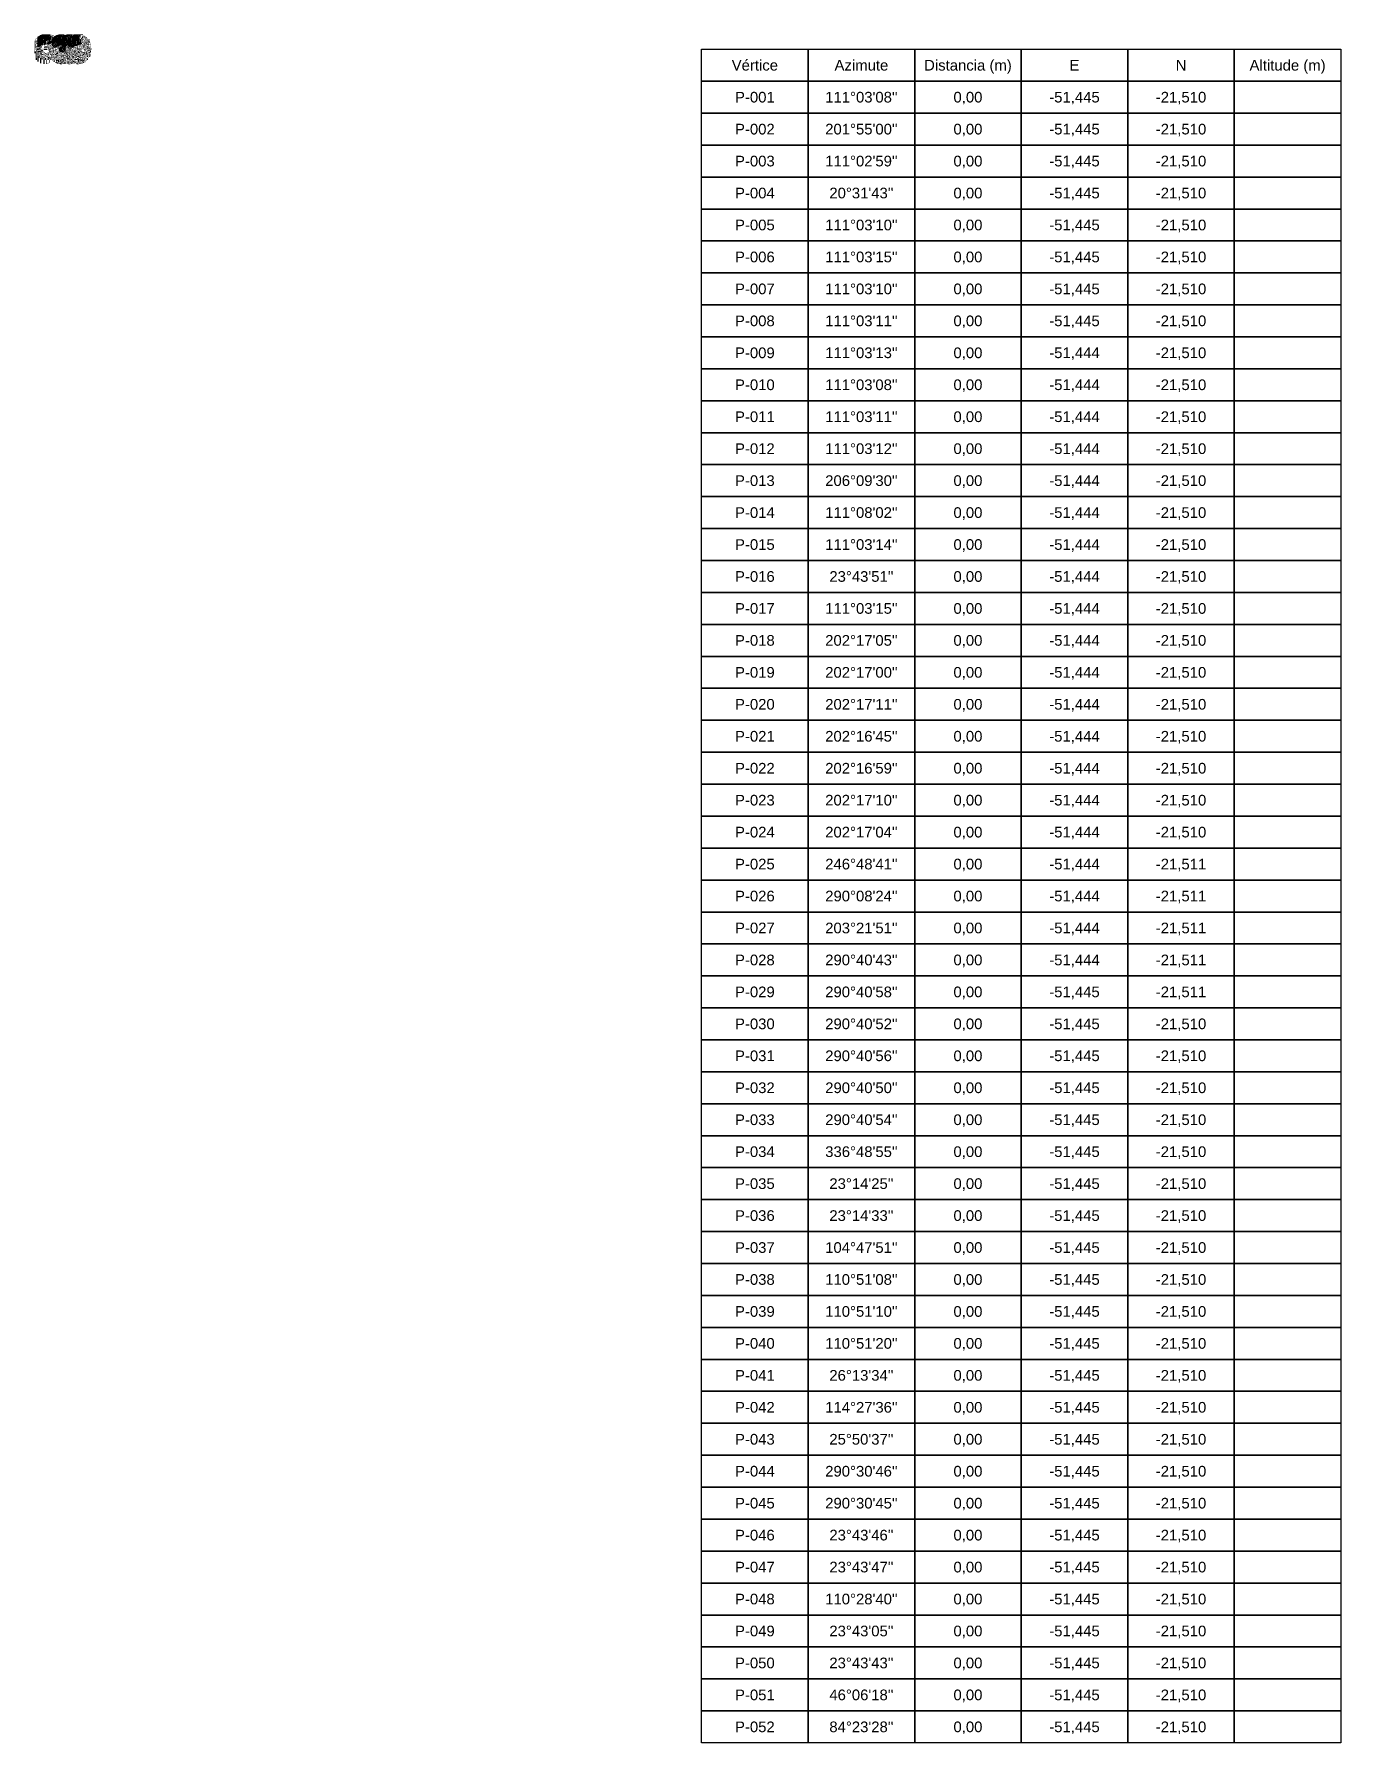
# Model space of a CAD drawing. Header units: metres. Extents: x -57 to 189, y -340 to -19.
import ezdxf
from ezdxf.enums import TextEntityAlignment as Align

# ---------------------------------------------------------------- set-up
doc = ezdxf.new("R2010")
doc.units = ezdxf.units.M
doc.layers.add('SIMBOLOGIA_VERTICES_PERIMETRO', color=7, linetype='Continuous')
doc.layers.add('TABELA_ALINHAMENTOS', color=7, linetype='Continuous')
doc.styles.add('Arial', font='arial.ttf')

# ---------------------------------------------------------------- blocks, each defined once
blk = doc.blocks.new('VERTICE')
for radius in [0.5, 0.25]:
    blk.add_circle((0, 0), radius)

msp = doc.modelspace()

# ---------------------------------------------------------------- linework, layer by layer
at = {"layer": 'TABELA_ALINHAMENTOS'}
for points in [[(68.56, -21.51), (88.56, -21.51), (88.56, -27.51), (68.56, -27.51), (68.56, -21.51)], [(88.56, -21.51), (108.56, -21.51), (108.56, -27.51), (88.56, -27.51), (88.56, -21.51)], [(108.56, -21.51), (128.56, -21.51), (128.56, -27.51), (108.56, -27.51), (108.56, -21.51)], [(128.56, -21.51), (148.56, -21.51), (148.56, -27.51), (128.56, -27.51), (128.56, -21.51)], [(148.56, -21.51), (168.56, -21.51), (168.56, -27.51), (148.56, -27.51), (148.56, -21.51)], [(168.56, -21.51), (188.56, -21.51), (188.56, -27.51), (168.56, -27.51), (168.56, -21.51)], [(68.56, -27.51), (88.56, -27.51), (88.56, -33.51), (68.56, -33.51), (68.56, -27.51)], [(88.56, -27.51), (108.56, -27.51), (108.56, -33.51), (88.56, -33.51), (88.56, -27.51)], [(108.56, -27.51), (128.56, -27.51), (128.56, -33.51), (108.56, -33.51), (108.56, -27.51)], [(128.56, -27.51), (148.56, -27.51), (148.56, -33.51), (128.56, -33.51), (128.56, -27.51)], [(148.56, -27.51), (168.56, -27.51), (168.56, -33.51), (148.56, -33.51), (148.56, -27.51)], [(168.56, -27.51), (188.56, -27.51), (188.56, -33.51), (168.56, -33.51), (168.56, -27.51)], [(68.56, -33.51), (88.56, -33.51), (88.56, -39.51), (68.56, -39.51), (68.56, -33.51)], [(88.56, -33.51), (108.56, -33.51), (108.56, -39.51), (88.56, -39.51), (88.56, -33.51)], [(108.56, -33.51), (128.56, -33.51), (128.56, -39.51), (108.56, -39.51), (108.56, -33.51)], [(128.56, -33.51), (148.56, -33.51), (148.56, -39.51), (128.56, -39.51), (128.56, -33.51)], [(148.56, -33.51), (168.56, -33.51), (168.56, -39.51), (148.56, -39.51), (148.56, -33.51)], [(168.56, -33.51), (188.56, -33.51), (188.56, -39.51), (168.56, -39.51), (168.56, -33.51)], [(68.56, -39.51), (88.56, -39.51), (88.56, -45.51), (68.56, -45.51), (68.56, -39.51)], [(88.56, -39.51), (108.56, -39.51), (108.56, -45.51), (88.56, -45.51), (88.56, -39.51)], [(108.56, -39.51), (128.56, -39.51), (128.56, -45.51), (108.56, -45.51), (108.56, -39.51)], [(128.56, -39.51), (148.56, -39.51), (148.56, -45.51), (128.56, -45.51), (128.56, -39.51)], [(148.56, -39.51), (168.56, -39.51), (168.56, -45.51), (148.56, -45.51), (148.56, -39.51)], [(168.56, -39.51), (188.56, -39.51), (188.56, -45.51), (168.56, -45.51), (168.56, -39.51)], [(68.56, -45.51), (88.56, -45.51), (88.56, -51.51), (68.56, -51.51), (68.56, -45.51)], [(88.56, -45.51), (108.56, -45.51), (108.56, -51.51), (88.56, -51.51), (88.56, -45.51)], [(108.56, -45.51), (128.56, -45.51), (128.56, -51.51), (108.56, -51.51), (108.56, -45.51)], [(128.56, -45.51), (148.56, -45.51), (148.56, -51.51), (128.56, -51.51), (128.56, -45.51)], [(148.56, -45.51), (168.56, -45.51), (168.56, -51.51), (148.56, -51.51), (148.56, -45.51)], [(168.56, -45.51), (188.56, -45.51), (188.56, -51.51), (168.56, -51.51), (168.56, -45.51)], [(68.56, -51.51), (88.56, -51.51), (88.56, -57.51), (68.56, -57.51), (68.56, -51.51)], [(88.56, -51.51), (108.56, -51.51), (108.56, -57.51), (88.56, -57.51), (88.56, -51.51)], [(108.56, -51.51), (128.56, -51.51), (128.56, -57.51), (108.56, -57.51), (108.56, -51.51)], [(128.56, -51.51), (148.56, -51.51), (148.56, -57.51), (128.56, -57.51), (128.56, -51.51)], [(148.56, -51.51), (168.56, -51.51), (168.56, -57.51), (148.56, -57.51), (148.56, -51.51)], [(168.56, -51.51), (188.56, -51.51), (188.56, -57.51), (168.56, -57.51), (168.56, -51.51)], [(68.56, -57.51), (88.56, -57.51), (88.56, -63.51), (68.56, -63.51), (68.56, -57.51)], [(88.56, -57.51), (108.56, -57.51), (108.56, -63.51), (88.56, -63.51), (88.56, -57.51)], [(108.56, -57.51), (128.56, -57.51), (128.56, -63.51), (108.56, -63.51), (108.56, -57.51)], [(128.56, -57.51), (148.56, -57.51), (148.56, -63.51), (128.56, -63.51), (128.56, -57.51)], [(148.56, -57.51), (168.56, -57.51), (168.56, -63.51), (148.56, -63.51), (148.56, -57.51)], [(168.56, -57.51), (188.56, -57.51), (188.56, -63.51), (168.56, -63.51), (168.56, -57.51)], [(68.56, -63.51), (88.56, -63.51), (88.56, -69.51), (68.56, -69.51), (68.56, -63.51)], [(88.56, -63.51), (108.56, -63.51), (108.56, -69.51), (88.56, -69.51), (88.56, -63.51)], [(108.56, -63.51), (128.56, -63.51), (128.56, -69.51), (108.56, -69.51), (108.56, -63.51)], [(128.56, -63.51), (148.56, -63.51), (148.56, -69.51), (128.56, -69.51), (128.56, -63.51)], [(148.56, -63.51), (168.56, -63.51), (168.56, -69.51), (148.56, -69.51), (148.56, -63.51)], [(168.56, -63.51), (188.56, -63.51), (188.56, -69.51), (168.56, -69.51), (168.56, -63.51)], [(68.56, -69.51), (88.56, -69.51), (88.56, -75.51), (68.56, -75.51), (68.56, -69.51)], [(88.56, -69.51), (108.56, -69.51), (108.56, -75.51), (88.56, -75.51), (88.56, -69.51)], [(108.56, -69.51), (128.56, -69.51), (128.56, -75.51), (108.56, -75.51), (108.56, -69.51)], [(128.56, -69.51), (148.56, -69.51), (148.56, -75.51), (128.56, -75.51), (128.56, -69.51)], [(148.56, -69.51), (168.56, -69.51), (168.56, -75.51), (148.56, -75.51), (148.56, -69.51)], [(168.56, -69.51), (188.56, -69.51), (188.56, -75.51), (168.56, -75.51), (168.56, -69.51)], [(68.56, -75.51), (88.56, -75.51), (88.56, -81.51), (68.56, -81.51), (68.56, -75.51)], [(88.56, -75.51), (108.56, -75.51), (108.56, -81.51), (88.56, -81.51), (88.56, -75.51)], [(108.56, -75.51), (128.56, -75.51), (128.56, -81.51), (108.56, -81.51), (108.56, -75.51)], [(128.56, -75.51), (148.56, -75.51), (148.56, -81.51), (128.56, -81.51), (128.56, -75.51)], [(148.56, -75.51), (168.56, -75.51), (168.56, -81.51), (148.56, -81.51), (148.56, -75.51)], [(168.56, -75.51), (188.56, -75.51), (188.56, -81.51), (168.56, -81.51), (168.56, -75.51)], [(68.56, -81.51), (88.56, -81.51), (88.56, -87.51), (68.56, -87.51), (68.56, -81.51)], [(88.56, -81.51), (108.56, -81.51), (108.56, -87.51), (88.56, -87.51), (88.56, -81.51)], [(108.56, -81.51), (128.56, -81.51), (128.56, -87.51), (108.56, -87.51), (108.56, -81.51)], [(128.56, -81.51), (148.56, -81.51), (148.56, -87.51), (128.56, -87.51), (128.56, -81.51)], [(148.56, -81.51), (168.56, -81.51), (168.56, -87.51), (148.56, -87.51), (148.56, -81.51)], [(168.56, -81.51), (188.56, -81.51), (188.56, -87.51), (168.56, -87.51), (168.56, -81.51)], [(68.56, -87.51), (88.56, -87.51), (88.56, -93.51), (68.56, -93.51), (68.56, -87.51)], [(88.56, -87.51), (108.56, -87.51), (108.56, -93.51), (88.56, -93.51), (88.56, -87.51)], [(108.56, -87.51), (128.56, -87.51), (128.56, -93.51), (108.56, -93.51), (108.56, -87.51)], [(128.56, -87.51), (148.56, -87.51), (148.56, -93.51), (128.56, -93.51), (128.56, -87.51)], [(148.56, -87.51), (168.56, -87.51), (168.56, -93.51), (148.56, -93.51), (148.56, -87.51)], [(168.56, -87.51), (188.56, -87.51), (188.56, -93.51), (168.56, -93.51), (168.56, -87.51)], [(68.56, -93.51), (88.56, -93.51), (88.56, -99.51), (68.56, -99.51), (68.56, -93.51)], [(88.56, -93.51), (108.56, -93.51), (108.56, -99.51), (88.56, -99.51), (88.56, -93.51)], [(108.56, -93.51), (128.56, -93.51), (128.56, -99.51), (108.56, -99.51), (108.56, -93.51)], [(128.56, -93.51), (148.56, -93.51), (148.56, -99.51), (128.56, -99.51), (128.56, -93.51)], [(148.56, -93.51), (168.56, -93.51), (168.56, -99.51), (148.56, -99.51), (148.56, -93.51)], [(168.56, -93.51), (188.56, -93.51), (188.56, -99.51), (168.56, -99.51), (168.56, -93.51)], [(68.56, -99.51), (88.56, -99.51), (88.56, -105.51), (68.56, -105.51), (68.56, -99.51)], [(88.56, -99.51), (108.56, -99.51), (108.56, -105.51), (88.56, -105.51), (88.56, -99.51)], [(108.56, -99.51), (128.56, -99.51), (128.56, -105.51), (108.56, -105.51), (108.56, -99.51)], [(128.56, -99.51), (148.56, -99.51), (148.56, -105.51), (128.56, -105.51), (128.56, -99.51)], [(148.56, -99.51), (168.56, -99.51), (168.56, -105.51), (148.56, -105.51), (148.56, -99.51)], [(168.56, -99.51), (188.56, -99.51), (188.56, -105.51), (168.56, -105.51), (168.56, -99.51)], [(68.56, -105.51), (88.56, -105.51), (88.56, -111.51), (68.56, -111.51), (68.56, -105.51)], [(88.56, -105.51), (108.56, -105.51), (108.56, -111.51), (88.56, -111.51), (88.56, -105.51)], [(108.56, -105.51), (128.56, -105.51), (128.56, -111.51), (108.56, -111.51), (108.56, -105.51)], [(128.56, -105.51), (148.56, -105.51), (148.56, -111.51), (128.56, -111.51), (128.56, -105.51)], [(148.56, -105.51), (168.56, -105.51), (168.56, -111.51), (148.56, -111.51), (148.56, -105.51)], [(168.56, -105.51), (188.56, -105.51), (188.56, -111.51), (168.56, -111.51), (168.56, -105.51)], [(68.56, -111.51), (88.56, -111.51), (88.56, -117.51), (68.56, -117.51), (68.56, -111.51)], [(88.56, -111.51), (108.56, -111.51), (108.56, -117.51), (88.56, -117.51), (88.56, -111.51)], [(108.56, -111.51), (128.56, -111.51), (128.56, -117.51), (108.56, -117.51), (108.56, -111.51)], [(128.56, -111.51), (148.56, -111.51), (148.56, -117.51), (128.56, -117.51), (128.56, -111.51)], [(148.56, -111.51), (168.56, -111.51), (168.56, -117.51), (148.56, -117.51), (148.56, -111.51)], [(168.56, -111.51), (188.56, -111.51), (188.56, -117.51), (168.56, -117.51), (168.56, -111.51)], [(68.56, -117.51), (88.56, -117.51), (88.56, -123.51), (68.56, -123.51), (68.56, -117.51)], [(88.56, -117.51), (108.56, -117.51), (108.56, -123.51), (88.56, -123.51), (88.56, -117.51)], [(108.56, -117.51), (128.56, -117.51), (128.56, -123.51), (108.56, -123.51), (108.56, -117.51)], [(128.56, -117.51), (148.56, -117.51), (148.56, -123.51), (128.56, -123.51), (128.56, -117.51)], [(148.56, -117.51), (168.56, -117.51), (168.56, -123.51), (148.56, -123.51), (148.56, -117.51)], [(168.56, -117.51), (188.56, -117.51), (188.56, -123.51), (168.56, -123.51), (168.56, -117.51)], [(68.56, -123.51), (88.56, -123.51), (88.56, -129.51), (68.56, -129.51), (68.56, -123.51)], [(88.56, -123.51), (108.56, -123.51), (108.56, -129.51), (88.56, -129.51), (88.56, -123.51)], [(108.56, -123.51), (128.56, -123.51), (128.56, -129.51), (108.56, -129.51), (108.56, -123.51)], [(128.56, -123.51), (148.56, -123.51), (148.56, -129.51), (128.56, -129.51), (128.56, -123.51)], [(148.56, -123.51), (168.56, -123.51), (168.56, -129.51), (148.56, -129.51), (148.56, -123.51)], [(168.56, -123.51), (188.56, -123.51), (188.56, -129.51), (168.56, -129.51), (168.56, -123.51)], [(68.56, -129.51), (88.56, -129.51), (88.56, -135.51), (68.56, -135.51), (68.56, -129.51)], [(88.56, -129.51), (108.56, -129.51), (108.56, -135.51), (88.56, -135.51), (88.56, -129.51)], [(108.56, -129.51), (128.56, -129.51), (128.56, -135.51), (108.56, -135.51), (108.56, -129.51)], [(128.56, -129.51), (148.56, -129.51), (148.56, -135.51), (128.56, -135.51), (128.56, -129.51)], [(148.56, -129.51), (168.56, -129.51), (168.56, -135.51), (148.56, -135.51), (148.56, -129.51)], [(168.56, -129.51), (188.56, -129.51), (188.56, -135.51), (168.56, -135.51), (168.56, -129.51)], [(68.56, -135.51), (88.56, -135.51), (88.56, -141.51), (68.56, -141.51), (68.56, -135.51)], [(88.56, -135.51), (108.56, -135.51), (108.56, -141.51), (88.56, -141.51), (88.56, -135.51)], [(108.56, -135.51), (128.56, -135.51), (128.56, -141.51), (108.56, -141.51), (108.56, -135.51)], [(128.56, -135.51), (148.56, -135.51), (148.56, -141.51), (128.56, -141.51), (128.56, -135.51)], [(148.56, -135.51), (168.56, -135.51), (168.56, -141.51), (148.56, -141.51), (148.56, -135.51)], [(168.56, -135.51), (188.56, -135.51), (188.56, -141.51), (168.56, -141.51), (168.56, -135.51)], [(68.56, -141.51), (88.56, -141.51), (88.56, -147.51), (68.56, -147.51), (68.56, -141.51)], [(88.56, -141.51), (108.56, -141.51), (108.56, -147.51), (88.56, -147.51), (88.56, -141.51)], [(108.56, -141.51), (128.56, -141.51), (128.56, -147.51), (108.56, -147.51), (108.56, -141.51)], [(128.56, -141.51), (148.56, -141.51), (148.56, -147.51), (128.56, -147.51), (128.56, -141.51)], [(148.56, -141.51), (168.56, -141.51), (168.56, -147.51), (148.56, -147.51), (148.56, -141.51)], [(168.56, -141.51), (188.56, -141.51), (188.56, -147.51), (168.56, -147.51), (168.56, -141.51)], [(68.56, -147.51), (88.56, -147.51), (88.56, -153.51), (68.56, -153.51), (68.56, -147.51)], [(88.56, -147.51), (108.56, -147.51), (108.56, -153.51), (88.56, -153.51), (88.56, -147.51)], [(108.56, -147.51), (128.56, -147.51), (128.56, -153.51), (108.56, -153.51), (108.56, -147.51)], [(128.56, -147.51), (148.56, -147.51), (148.56, -153.51), (128.56, -153.51), (128.56, -147.51)], [(148.56, -147.51), (168.56, -147.51), (168.56, -153.51), (148.56, -153.51), (148.56, -147.51)], [(168.56, -147.51), (188.56, -147.51), (188.56, -153.51), (168.56, -153.51), (168.56, -147.51)], [(68.56, -153.51), (88.56, -153.51), (88.56, -159.51), (68.56, -159.51), (68.56, -153.51)], [(88.56, -153.51), (108.56, -153.51), (108.56, -159.51), (88.56, -159.51), (88.56, -153.51)], [(108.56, -153.51), (128.56, -153.51), (128.56, -159.51), (108.56, -159.51), (108.56, -153.51)], [(128.56, -153.51), (148.56, -153.51), (148.56, -159.51), (128.56, -159.51), (128.56, -153.51)], [(148.56, -153.51), (168.56, -153.51), (168.56, -159.51), (148.56, -159.51), (148.56, -153.51)], [(168.56, -153.51), (188.56, -153.51), (188.56, -159.51), (168.56, -159.51), (168.56, -153.51)], [(68.56, -159.51), (88.56, -159.51), (88.56, -165.51), (68.56, -165.51), (68.56, -159.51)], [(88.56, -159.51), (108.56, -159.51), (108.56, -165.51), (88.56, -165.51), (88.56, -159.51)], [(108.56, -159.51), (128.56, -159.51), (128.56, -165.51), (108.56, -165.51), (108.56, -159.51)], [(128.56, -159.51), (148.56, -159.51), (148.56, -165.51), (128.56, -165.51), (128.56, -159.51)], [(148.56, -159.51), (168.56, -159.51), (168.56, -165.51), (148.56, -165.51), (148.56, -159.51)], [(168.56, -159.51), (188.56, -159.51), (188.56, -165.51), (168.56, -165.51), (168.56, -159.51)], [(68.56, -165.51), (88.56, -165.51), (88.56, -171.51), (68.56, -171.51), (68.56, -165.51)], [(88.56, -165.51), (108.56, -165.51), (108.56, -171.51), (88.56, -171.51), (88.56, -165.51)], [(108.56, -165.51), (128.56, -165.51), (128.56, -171.51), (108.56, -171.51), (108.56, -165.51)], [(128.56, -165.51), (148.56, -165.51), (148.56, -171.51), (128.56, -171.51), (128.56, -165.51)], [(148.56, -165.51), (168.56, -165.51), (168.56, -171.51), (148.56, -171.51), (148.56, -165.51)], [(168.56, -165.51), (188.56, -165.51), (188.56, -171.51), (168.56, -171.51), (168.56, -165.51)], [(68.56, -171.51), (88.56, -171.51), (88.56, -177.51), (68.56, -177.51), (68.56, -171.51)], [(88.56, -171.51), (108.56, -171.51), (108.56, -177.51), (88.56, -177.51), (88.56, -171.51)], [(108.56, -171.51), (128.56, -171.51), (128.56, -177.51), (108.56, -177.51), (108.56, -171.51)], [(128.56, -171.51), (148.56, -171.51), (148.56, -177.51), (128.56, -177.51), (128.56, -171.51)], [(148.56, -171.51), (168.56, -171.51), (168.56, -177.51), (148.56, -177.51), (148.56, -171.51)], [(168.56, -171.51), (188.56, -171.51), (188.56, -177.51), (168.56, -177.51), (168.56, -171.51)], [(68.56, -177.51), (88.56, -177.51), (88.56, -183.51), (68.56, -183.51), (68.56, -177.51)], [(88.56, -177.51), (108.56, -177.51), (108.56, -183.51), (88.56, -183.51), (88.56, -177.51)], [(108.56, -177.51), (128.56, -177.51), (128.56, -183.51), (108.56, -183.51), (108.56, -177.51)], [(128.56, -177.51), (148.56, -177.51), (148.56, -183.51), (128.56, -183.51), (128.56, -177.51)], [(148.56, -177.51), (168.56, -177.51), (168.56, -183.51), (148.56, -183.51), (148.56, -177.51)], [(168.56, -177.51), (188.56, -177.51), (188.56, -183.51), (168.56, -183.51), (168.56, -177.51)], [(68.56, -183.51), (88.56, -183.51), (88.56, -189.51), (68.56, -189.51), (68.56, -183.51)], [(88.56, -183.51), (108.56, -183.51), (108.56, -189.51), (88.56, -189.51), (88.56, -183.51)], [(108.56, -183.51), (128.56, -183.51), (128.56, -189.51), (108.56, -189.51), (108.56, -183.51)], [(128.56, -183.51), (148.56, -183.51), (148.56, -189.51), (128.56, -189.51), (128.56, -183.51)], [(148.56, -183.51), (168.56, -183.51), (168.56, -189.51), (148.56, -189.51), (148.56, -183.51)], [(168.56, -183.51), (188.56, -183.51), (188.56, -189.51), (168.56, -189.51), (168.56, -183.51)], [(68.56, -189.51), (88.56, -189.51), (88.56, -195.51), (68.56, -195.51), (68.56, -189.51)], [(88.56, -189.51), (108.56, -189.51), (108.56, -195.51), (88.56, -195.51), (88.56, -189.51)], [(108.56, -189.51), (128.56, -189.51), (128.56, -195.51), (108.56, -195.51), (108.56, -189.51)], [(128.56, -189.51), (148.56, -189.51), (148.56, -195.51), (128.56, -195.51), (128.56, -189.51)], [(148.56, -189.51), (168.56, -189.51), (168.56, -195.51), (148.56, -195.51), (148.56, -189.51)], [(168.56, -189.51), (188.56, -189.51), (188.56, -195.51), (168.56, -195.51), (168.56, -189.51)], [(68.56, -195.51), (88.56, -195.51), (88.56, -201.51), (68.56, -201.51), (68.56, -195.51)], [(88.56, -195.51), (108.56, -195.51), (108.56, -201.51), (88.56, -201.51), (88.56, -195.51)], [(108.56, -195.51), (128.56, -195.51), (128.56, -201.51), (108.56, -201.51), (108.56, -195.51)], [(128.56, -195.51), (148.56, -195.51), (148.56, -201.51), (128.56, -201.51), (128.56, -195.51)], [(148.56, -195.51), (168.56, -195.51), (168.56, -201.51), (148.56, -201.51), (148.56, -195.51)], [(168.56, -195.51), (188.56, -195.51), (188.56, -201.51), (168.56, -201.51), (168.56, -195.51)], [(68.56, -201.51), (88.56, -201.51), (88.56, -207.51), (68.56, -207.51), (68.56, -201.51)], [(88.56, -201.51), (108.56, -201.51), (108.56, -207.51), (88.56, -207.51), (88.56, -201.51)], [(108.56, -201.51), (128.56, -201.51), (128.56, -207.51), (108.56, -207.51), (108.56, -201.51)], [(128.56, -201.51), (148.56, -201.51), (148.56, -207.51), (128.56, -207.51), (128.56, -201.51)], [(148.56, -201.51), (168.56, -201.51), (168.56, -207.51), (148.56, -207.51), (148.56, -201.51)], [(168.56, -201.51), (188.56, -201.51), (188.56, -207.51), (168.56, -207.51), (168.56, -201.51)], [(68.56, -207.51), (88.56, -207.51), (88.56, -213.51), (68.56, -213.51), (68.56, -207.51)], [(88.56, -207.51), (108.56, -207.51), (108.56, -213.51), (88.56, -213.51), (88.56, -207.51)], [(108.56, -207.51), (128.56, -207.51), (128.56, -213.51), (108.56, -213.51), (108.56, -207.51)], [(128.56, -207.51), (148.56, -207.51), (148.56, -213.51), (128.56, -213.51), (128.56, -207.51)], [(148.56, -207.51), (168.56, -207.51), (168.56, -213.51), (148.56, -213.51), (148.56, -207.51)], [(168.56, -207.51), (188.56, -207.51), (188.56, -213.51), (168.56, -213.51), (168.56, -207.51)], [(68.56, -213.51), (88.56, -213.51), (88.56, -219.51), (68.56, -219.51), (68.56, -213.51)], [(88.56, -213.51), (108.56, -213.51), (108.56, -219.51), (88.56, -219.51), (88.56, -213.51)], [(108.56, -213.51), (128.56, -213.51), (128.56, -219.51), (108.56, -219.51), (108.56, -213.51)], [(128.56, -213.51), (148.56, -213.51), (148.56, -219.51), (128.56, -219.51), (128.56, -213.51)], [(148.56, -213.51), (168.56, -213.51), (168.56, -219.51), (148.56, -219.51), (148.56, -213.51)], [(168.56, -213.51), (188.56, -213.51), (188.56, -219.51), (168.56, -219.51), (168.56, -213.51)], [(68.56, -219.51), (88.56, -219.51), (88.56, -225.51), (68.56, -225.51), (68.56, -219.51)], [(88.56, -219.51), (108.56, -219.51), (108.56, -225.51), (88.56, -225.51), (88.56, -219.51)], [(108.56, -219.51), (128.56, -219.51), (128.56, -225.51), (108.56, -225.51), (108.56, -219.51)], [(128.56, -219.51), (148.56, -219.51), (148.56, -225.51), (128.56, -225.51), (128.56, -219.51)], [(148.56, -219.51), (168.56, -219.51), (168.56, -225.51), (148.56, -225.51), (148.56, -219.51)], [(168.56, -219.51), (188.56, -219.51), (188.56, -225.51), (168.56, -225.51), (168.56, -219.51)], [(68.56, -225.51), (88.56, -225.51), (88.56, -231.51), (68.56, -231.51), (68.56, -225.51)], [(88.56, -225.51), (108.56, -225.51), (108.56, -231.51), (88.56, -231.51), (88.56, -225.51)], [(108.56, -225.51), (128.56, -225.51), (128.56, -231.51), (108.56, -231.51), (108.56, -225.51)], [(128.56, -225.51), (148.56, -225.51), (148.56, -231.51), (128.56, -231.51), (128.56, -225.51)], [(148.56, -225.51), (168.56, -225.51), (168.56, -231.51), (148.56, -231.51), (148.56, -225.51)], [(168.56, -225.51), (188.56, -225.51), (188.56, -231.51), (168.56, -231.51), (168.56, -225.51)], [(68.56, -231.51), (88.56, -231.51), (88.56, -237.51), (68.56, -237.51), (68.56, -231.51)], [(88.56, -231.51), (108.56, -231.51), (108.56, -237.51), (88.56, -237.51), (88.56, -231.51)], [(108.56, -231.51), (128.56, -231.51), (128.56, -237.51), (108.56, -237.51), (108.56, -231.51)], [(128.56, -231.51), (148.56, -231.51), (148.56, -237.51), (128.56, -237.51), (128.56, -231.51)], [(148.56, -231.51), (168.56, -231.51), (168.56, -237.51), (148.56, -237.51), (148.56, -231.51)], [(168.56, -231.51), (188.56, -231.51), (188.56, -237.51), (168.56, -237.51), (168.56, -231.51)], [(68.56, -237.51), (88.56, -237.51), (88.56, -243.51), (68.56, -243.51), (68.56, -237.51)], [(88.56, -237.51), (108.56, -237.51), (108.56, -243.51), (88.56, -243.51), (88.56, -237.51)], [(108.56, -237.51), (128.56, -237.51), (128.56, -243.51), (108.56, -243.51), (108.56, -237.51)], [(128.56, -237.51), (148.56, -237.51), (148.56, -243.51), (128.56, -243.51), (128.56, -237.51)], [(148.56, -237.51), (168.56, -237.51), (168.56, -243.51), (148.56, -243.51), (148.56, -237.51)], [(168.56, -237.51), (188.56, -237.51), (188.56, -243.51), (168.56, -243.51), (168.56, -237.51)], [(68.56, -243.51), (88.56, -243.51), (88.56, -249.51), (68.56, -249.51), (68.56, -243.51)], [(88.56, -243.51), (108.56, -243.51), (108.56, -249.51), (88.56, -249.51), (88.56, -243.51)], [(108.56, -243.51), (128.56, -243.51), (128.56, -249.51), (108.56, -249.51), (108.56, -243.51)], [(128.56, -243.51), (148.56, -243.51), (148.56, -249.51), (128.56, -249.51), (128.56, -243.51)], [(148.56, -243.51), (168.56, -243.51), (168.56, -249.51), (148.56, -249.51), (148.56, -243.51)], [(168.56, -243.51), (188.56, -243.51), (188.56, -249.51), (168.56, -249.51), (168.56, -243.51)], [(68.56, -249.51), (88.56, -249.51), (88.56, -255.51), (68.56, -255.51), (68.56, -249.51)], [(88.56, -249.51), (108.56, -249.51), (108.56, -255.51), (88.56, -255.51), (88.56, -249.51)], [(108.56, -249.51), (128.56, -249.51), (128.56, -255.51), (108.56, -255.51), (108.56, -249.51)], [(128.56, -249.51), (148.56, -249.51), (148.56, -255.51), (128.56, -255.51), (128.56, -249.51)], [(148.56, -249.51), (168.56, -249.51), (168.56, -255.51), (148.56, -255.51), (148.56, -249.51)], [(168.56, -249.51), (188.56, -249.51), (188.56, -255.51), (168.56, -255.51), (168.56, -249.51)], [(68.56, -255.51), (88.56, -255.51), (88.56, -261.51), (68.56, -261.51), (68.56, -255.51)], [(88.56, -255.51), (108.56, -255.51), (108.56, -261.51), (88.56, -261.51), (88.56, -255.51)], [(108.56, -255.51), (128.56, -255.51), (128.56, -261.51), (108.56, -261.51), (108.56, -255.51)], [(128.56, -255.51), (148.56, -255.51), (148.56, -261.51), (128.56, -261.51), (128.56, -255.51)], [(148.56, -255.51), (168.56, -255.51), (168.56, -261.51), (148.56, -261.51), (148.56, -255.51)], [(168.56, -255.51), (188.56, -255.51), (188.56, -261.51), (168.56, -261.51), (168.56, -255.51)], [(68.56, -261.51), (88.56, -261.51), (88.56, -267.51), (68.56, -267.51), (68.56, -261.51)], [(88.56, -261.51), (108.56, -261.51), (108.56, -267.51), (88.56, -267.51), (88.56, -261.51)], [(108.56, -261.51), (128.56, -261.51), (128.56, -267.51), (108.56, -267.51), (108.56, -261.51)], [(128.56, -261.51), (148.56, -261.51), (148.56, -267.51), (128.56, -267.51), (128.56, -261.51)], [(148.56, -261.51), (168.56, -261.51), (168.56, -267.51), (148.56, -267.51), (148.56, -261.51)], [(168.56, -261.51), (188.56, -261.51), (188.56, -267.51), (168.56, -267.51), (168.56, -261.51)], [(68.56, -267.51), (88.56, -267.51), (88.56, -273.51), (68.56, -273.51), (68.56, -267.51)], [(88.56, -267.51), (108.56, -267.51), (108.56, -273.51), (88.56, -273.51), (88.56, -267.51)], [(108.56, -267.51), (128.56, -267.51), (128.56, -273.51), (108.56, -273.51), (108.56, -267.51)], [(128.56, -267.51), (148.56, -267.51), (148.56, -273.51), (128.56, -273.51), (128.56, -267.51)], [(148.56, -267.51), (168.56, -267.51), (168.56, -273.51), (148.56, -273.51), (148.56, -267.51)], [(168.56, -267.51), (188.56, -267.51), (188.56, -273.51), (168.56, -273.51), (168.56, -267.51)], [(68.56, -273.51), (88.56, -273.51), (88.56, -279.51), (68.56, -279.51), (68.56, -273.51)], [(88.56, -273.51), (108.56, -273.51), (108.56, -279.51), (88.56, -279.51), (88.56, -273.51)], [(108.56, -273.51), (128.56, -273.51), (128.56, -279.51), (108.56, -279.51), (108.56, -273.51)], [(128.56, -273.51), (148.56, -273.51), (148.56, -279.51), (128.56, -279.51), (128.56, -273.51)], [(148.56, -273.51), (168.56, -273.51), (168.56, -279.51), (148.56, -279.51), (148.56, -273.51)], [(168.56, -273.51), (188.56, -273.51), (188.56, -279.51), (168.56, -279.51), (168.56, -273.51)], [(68.56, -279.51), (88.56, -279.51), (88.56, -285.51), (68.56, -285.51), (68.56, -279.51)], [(88.56, -279.51), (108.56, -279.51), (108.56, -285.51), (88.56, -285.51), (88.56, -279.51)], [(108.56, -279.51), (128.56, -279.51), (128.56, -285.51), (108.56, -285.51), (108.56, -279.51)], [(128.56, -279.51), (148.56, -279.51), (148.56, -285.51), (128.56, -285.51), (128.56, -279.51)], [(148.56, -279.51), (168.56, -279.51), (168.56, -285.51), (148.56, -285.51), (148.56, -279.51)], [(168.56, -279.51), (188.56, -279.51), (188.56, -285.51), (168.56, -285.51), (168.56, -279.51)], [(68.56, -285.51), (88.56, -285.51), (88.56, -291.51), (68.56, -291.51), (68.56, -285.51)], [(88.56, -285.51), (108.56, -285.51), (108.56, -291.51), (88.56, -291.51), (88.56, -285.51)], [(108.56, -285.51), (128.56, -285.51), (128.56, -291.51), (108.56, -291.51), (108.56, -285.51)], [(128.56, -285.51), (148.56, -285.51), (148.56, -291.51), (128.56, -291.51), (128.56, -285.51)], [(148.56, -285.51), (168.56, -285.51), (168.56, -291.51), (148.56, -291.51), (148.56, -285.51)], [(168.56, -285.51), (188.56, -285.51), (188.56, -291.51), (168.56, -291.51), (168.56, -285.51)], [(68.56, -291.51), (88.56, -291.51), (88.56, -297.51), (68.56, -297.51), (68.56, -291.51)], [(88.56, -291.51), (108.56, -291.51), (108.56, -297.51), (88.56, -297.51), (88.56, -291.51)], [(108.56, -291.51), (128.56, -291.51), (128.56, -297.51), (108.56, -297.51), (108.56, -291.51)], [(128.56, -291.51), (148.56, -291.51), (148.56, -297.51), (128.56, -297.51), (128.56, -291.51)], [(148.56, -291.51), (168.56, -291.51), (168.56, -297.51), (148.56, -297.51), (148.56, -291.51)], [(168.56, -291.51), (188.56, -291.51), (188.56, -297.51), (168.56, -297.51), (168.56, -291.51)], [(68.56, -297.51), (88.56, -297.51), (88.56, -303.51), (68.56, -303.51), (68.56, -297.51)], [(88.56, -297.51), (108.56, -297.51), (108.56, -303.51), (88.56, -303.51), (88.56, -297.51)], [(108.56, -297.51), (128.56, -297.51), (128.56, -303.51), (108.56, -303.51), (108.56, -297.51)], [(128.56, -297.51), (148.56, -297.51), (148.56, -303.51), (128.56, -303.51), (128.56, -297.51)], [(148.56, -297.51), (168.56, -297.51), (168.56, -303.51), (148.56, -303.51), (148.56, -297.51)], [(168.56, -297.51), (188.56, -297.51), (188.56, -303.51), (168.56, -303.51), (168.56, -297.51)], [(68.56, -303.51), (88.56, -303.51), (88.56, -309.51), (68.56, -309.51), (68.56, -303.51)], [(88.56, -303.51), (108.56, -303.51), (108.56, -309.51), (88.56, -309.51), (88.56, -303.51)], [(108.56, -303.51), (128.56, -303.51), (128.56, -309.51), (108.56, -309.51), (108.56, -303.51)], [(128.56, -303.51), (148.56, -303.51), (148.56, -309.51), (128.56, -309.51), (128.56, -303.51)], [(148.56, -303.51), (168.56, -303.51), (168.56, -309.51), (148.56, -309.51), (148.56, -303.51)], [(168.56, -303.51), (188.56, -303.51), (188.56, -309.51), (168.56, -309.51), (168.56, -303.51)], [(68.56, -309.51), (88.56, -309.51), (88.56, -315.51), (68.56, -315.51), (68.56, -309.51)], [(88.56, -309.51), (108.56, -309.51), (108.56, -315.51), (88.56, -315.51), (88.56, -309.51)], [(108.56, -309.51), (128.56, -309.51), (128.56, -315.51), (108.56, -315.51), (108.56, -309.51)], [(128.56, -309.51), (148.56, -309.51), (148.56, -315.51), (128.56, -315.51), (128.56, -309.51)], [(148.56, -309.51), (168.56, -309.51), (168.56, -315.51), (148.56, -315.51), (148.56, -309.51)], [(168.56, -309.51), (188.56, -309.51), (188.56, -315.51), (168.56, -315.51), (168.56, -309.51)], [(68.56, -315.51), (88.56, -315.51), (88.56, -321.51), (68.56, -321.51), (68.56, -315.51)], [(88.56, -315.51), (108.56, -315.51), (108.56, -321.51), (88.56, -321.51), (88.56, -315.51)], [(108.56, -315.51), (128.56, -315.51), (128.56, -321.51), (108.56, -321.51), (108.56, -315.51)], [(128.56, -315.51), (148.56, -315.51), (148.56, -321.51), (128.56, -321.51), (128.56, -315.51)], [(148.56, -315.51), (168.56, -315.51), (168.56, -321.51), (148.56, -321.51), (148.56, -315.51)], [(168.56, -315.51), (188.56, -315.51), (188.56, -321.51), (168.56, -321.51), (168.56, -315.51)], [(68.56, -321.51), (88.56, -321.51), (88.56, -327.51), (68.56, -327.51), (68.56, -321.51)], [(88.56, -321.51), (108.56, -321.51), (108.56, -327.51), (88.56, -327.51), (88.56, -321.51)], [(108.56, -321.51), (128.56, -321.51), (128.56, -327.51), (108.56, -327.51), (108.56, -321.51)], [(128.56, -321.51), (148.56, -321.51), (148.56, -327.51), (128.56, -327.51), (128.56, -321.51)], [(148.56, -321.51), (168.56, -321.51), (168.56, -327.51), (148.56, -327.51), (148.56, -321.51)], [(168.56, -321.51), (188.56, -321.51), (188.56, -327.51), (168.56, -327.51), (168.56, -321.51)], [(68.56, -327.51), (88.56, -327.51), (88.56, -333.51), (68.56, -333.51), (68.56, -327.51)], [(88.56, -327.51), (108.56, -327.51), (108.56, -333.51), (88.56, -333.51), (88.56, -327.51)], [(108.56, -327.51), (128.56, -327.51), (128.56, -333.51), (108.56, -333.51), (108.56, -327.51)], [(128.56, -327.51), (148.56, -327.51), (148.56, -333.51), (128.56, -333.51), (128.56, -327.51)], [(148.56, -327.51), (168.56, -327.51), (168.56, -333.51), (148.56, -333.51), (148.56, -327.51)], [(168.56, -327.51), (188.56, -327.51), (188.56, -333.51), (168.56, -333.51), (168.56, -327.51)], [(68.56, -333.51), (88.56, -333.51), (88.56, -339.51), (68.56, -339.51), (68.56, -333.51)], [(88.56, -333.51), (108.56, -333.51), (108.56, -339.51), (88.56, -339.51), (88.56, -333.51)], [(108.56, -333.51), (128.56, -333.51), (128.56, -339.51), (108.56, -339.51), (108.56, -333.51)], [(128.56, -333.51), (148.56, -333.51), (148.56, -339.51), (128.56, -339.51), (128.56, -333.51)], [(148.56, -333.51), (168.56, -333.51), (168.56, -339.51), (148.56, -339.51), (148.56, -333.51)], [(168.56, -333.51), (188.56, -333.51), (188.56, -339.51), (168.56, -339.51), (168.56, -333.51)]]:
    msp.add_lwpolyline(points, close=True, dxfattribs=at)

# ---------------------------------------------------------------- block references
at = {"layer": 'SIMBOLOGIA_VERTICES_PERIMETRO'}
for p in [(-51.45, -21.51), (-51.45, -21.51), (-51.45, -21.51), (-51.45, -21.51), (-51.45, -21.51), (-51.45, -21.51), (-51.45, -21.51), (-51.45, -21.51), (-51.45, -21.51), (-51.45, -21.51), (-51.45, -21.51), (-51.45, -21.51), (-51.45, -21.51), (-51.44, -21.51), (-51.44, -21.51), (-51.44, -21.51), (-51.44, -21.51), (-51.44, -21.51), (-51.44, -21.51), (-51.44, -21.51), (-51.44, -21.51), (-51.44, -21.51), (-51.44, -21.51), (-51.44, -21.51), (-51.44, -21.51), (-51.44, -21.51), (-51.44, -21.51), (-51.44, -21.51), (-51.44, -21.51), (-51.44, -21.51), (-51.44, -21.51), (-51.44, -21.51), (-51.44, -21.51), (-51.44, -21.51), (-51.44, -21.51), (-51.44, -21.51), (-51.45, -21.51), (-51.45, -21.51), (-51.45, -21.51), (-51.45, -21.51), (-51.45, -21.51), (-51.45, -21.51), (-51.45, -21.51), (-51.45, -21.51), (-51.45, -21.51), (-51.45, -21.51), (-51.45, -21.51), (-51.45, -21.51), (-51.45, -21.51), (-51.45, -21.51), (-51.45, -21.51), (-51.45, -21.51)]:
    msp.add_blockref('VERTICE', p, dxfattribs=at)

# ---------------------------------------------------------------- texts
at = {"layer": 'SIMBOLOGIA_VERTICES_PERIMETRO', "style": 'Arial'}
for s, p in [('P-048', (-52.66, -20.18)), ('P-049', (-52.64, -20.16)), ('P-050', (-52.43, -20.01)), ('P-051', (-52.2, -19.87)), ('P-052', (-52.17, -19.86)), ('P-001', (-52.15, -19.85)), ('P-003', (-51.88, -19.76)), ('P-002', (-51.86, -19.76)), ('P-004', (-51.82, -19.75)), ('P-005', (-51.8, -19.74)), ('P-006', (-51.48, -19.71)), ('P-007', (-51.18, -19.73)), ('P-008', (-50.78, -19.84)), ('P-009', (-50.48, -19.99)), ('P-010', (-50.28, -20.13)), ('P-011', (-50.21, -20.2)), ('P-036', (-53.23, -21.28)), ('P-037', (-53.14, -20.92)), ('P-038', (-53.13, -20.87)), ('P-039', (-53.13, -20.87)), ('P-040', (-53.13, -20.87)), ('P-041', (-53.13, -20.87)), ('P-035', (-53.13, -22.14)), ('P-034', (-53.11, -22.18)), ('P-046', (-53.1, -20.8)), ('P-045', (-53.08, -20.75)), ('P-042', (-53.07, -20.74)), ('P-043', (-53.07, -20.74)), ('P-044', (-53, -20.6)), ('P-047', (-52.94, -20.51)), ('P-033', (-52.94, -22.51)), ('P-032', (-52.63, -22.86)), ('P-031', (-52.12, -23.18)), ('P-030', (-51.52, -23.31)), ('P-029', (-51.03, -23.26)), ('P-028', (-50.87, -23.22)), ('P-027', (-50.77, -23.18)), ('P-026', (-50.63, -23.12)), ('P-025', (-50.52, -23.05)), ('P-012', (-50, -20.43)), ('P-024', (-49.98, -22.56)), ('P-013', (-49.95, -20.5)), ('P-014', (-49.94, -20.52)), ('P-015', (-49.92, -20.56)), ('P-017', (-49.88, -20.63)), ('P-016', (-49.86, -20.65)), ('P-018', (-49.77, -20.85)), ('P-023', (-49.77, -22.18)), ('P-019', (-49.67, -21.18)), ('P-022', (-49.66, -21.75)), ('P-021', (-49.65, -21.69)), ('P-020', (-49.64, -21.47))]:
    msp.add_text(s, height=2, dxfattribs=at).set_placement(p, align=Align.MIDDLE_CENTER)
at = {"layer": 'TABELA_ALINHAMENTOS', "style": 'Arial'}
for s, p in [('Vértice', (78.56, -24.51)), ('Azimute', (98.56, -24.51)), ('Distancia (m)', (118.56, -24.51)), ('E', (138.56, -24.51)), ('N', (158.56, -24.51)), ('Altitude (m)', (178.56, -24.51)), ('P-001', (78.56, -30.51)), ("111°03'08''", (98.56, -30.51)), ('0,00', (118.56, -30.51)), ('-51,445', (138.56, -30.51)), ('-21,510', (158.56, -30.51)), ('P-002', (78.56, -36.51)), ("201°55'00''", (98.56, -36.51)), ('0,00', (118.56, -36.51)), ('-51,445', (138.56, -36.51)), ('-21,510', (158.56, -36.51)), ('P-003', (78.56, -42.51)), ("111°02'59''", (98.56, -42.51)), ('0,00', (118.56, -42.51)), ('-51,445', (138.56, -42.51)), ('-21,510', (158.56, -42.51)), ('P-004', (78.56, -48.51)), ("20°31'43''", (98.56, -48.51)), ('0,00', (118.56, -48.51)), ('-51,445', (138.56, -48.51)), ('-21,510', (158.56, -48.51)), ('P-005', (78.56, -54.51)), ("111°03'10''", (98.56, -54.51)), ('0,00', (118.56, -54.51)), ('-51,445', (138.56, -54.51)), ('-21,510', (158.56, -54.51)), ('P-006', (78.56, -60.51)), ("111°03'15''", (98.56, -60.51)), ('0,00', (118.56, -60.51)), ('-51,445', (138.56, -60.51)), ('-21,510', (158.56, -60.51)), ('P-007', (78.56, -66.51)), ("111°03'10''", (98.56, -66.51)), ('0,00', (118.56, -66.51)), ('-51,445', (138.56, -66.51)), ('-21,510', (158.56, -66.51)), ('P-008', (78.56, -72.51)), ("111°03'11''", (98.56, -72.51)), ('0,00', (118.56, -72.51)), ('-51,445', (138.56, -72.51)), ('-21,510', (158.56, -72.51)), ('P-009', (78.56, -78.51)), ("111°03'13''", (98.56, -78.51)), ('0,00', (118.56, -78.51)), ('-51,444', (138.56, -78.51)), ('-21,510', (158.56, -78.51)), ('P-010', (78.56, -84.51)), ("111°03'08''", (98.56, -84.51)), ('0,00', (118.56, -84.51)), ('-51,444', (138.56, -84.51)), ('-21,510', (158.56, -84.51)), ('P-011', (78.56, -90.51)), ("111°03'11''", (98.56, -90.51)), ('0,00', (118.56, -90.51)), ('-51,444', (138.56, -90.51)), ('-21,510', (158.56, -90.51)), ('P-012', (78.56, -96.51)), ("111°03'12''", (98.56, -96.51)), ('0,00', (118.56, -96.51)), ('-51,444', (138.56, -96.51)), ('-21,510', (158.56, -96.51)), ('P-013', (78.56, -102.51)), ("206°09'30''", (98.56, -102.51)), ('0,00', (118.56, -102.51)), ('-51,444', (138.56, -102.51)), ('-21,510', (158.56, -102.51)), ('P-014', (78.56, -108.51)), ("111°08'02''", (98.56, -108.51)), ('0,00', (118.56, -108.51)), ('-51,444', (138.56, -108.51)), ('-21,510', (158.56, -108.51)), ('P-015', (78.56, -114.51)), ("111°03'14''", (98.56, -114.51)), ('0,00', (118.56, -114.51)), ('-51,444', (138.56, -114.51)), ('-21,510', (158.56, -114.51)), ('P-016', (78.56, -120.51)), ("23°43'51''", (98.56, -120.51)), ('0,00', (118.56, -120.51)), ('-51,444', (138.56, -120.51)), ('-21,510', (158.56, -120.51)), ('P-017', (78.56, -126.51)), ("111°03'15''", (98.56, -126.51)), ('0,00', (118.56, -126.51)), ('-51,444', (138.56, -126.51)), ('-21,510', (158.56, -126.51)), ('P-018', (78.56, -132.51)), ("202°17'05''", (98.56, -132.51)), ('0,00', (118.56, -132.51)), ('-51,444', (138.56, -132.51)), ('-21,510', (158.56, -132.51)), ('P-019', (78.56, -138.51)), ("202°17'00''", (98.56, -138.51)), ('0,00', (118.56, -138.51)), ('-51,444', (138.56, -138.51)), ('-21,510', (158.56, -138.51)), ('P-020', (78.56, -144.51)), ("202°17'11''", (98.56, -144.51)), ('0,00', (118.56, -144.51)), ('-51,444', (138.56, -144.51)), ('-21,510', (158.56, -144.51)), ('P-021', (78.56, -150.51)), ("202°16'45''", (98.56, -150.51)), ('0,00', (118.56, -150.51)), ('-51,444', (138.56, -150.51)), ('-21,510', (158.56, -150.51)), ('P-022', (78.56, -156.51)), ("202°16'59''", (98.56, -156.51)), ('0,00', (118.56, -156.51)), ('-51,444', (138.56, -156.51)), ('-21,510', (158.56, -156.51)), ('P-023', (78.56, -162.51)), ("202°17'10''", (98.56, -162.51)), ('0,00', (118.56, -162.51)), ('-51,444', (138.56, -162.51)), ('-21,510', (158.56, -162.51)), ('P-024', (78.56, -168.51)), ("202°17'04''", (98.56, -168.51)), ('0,00', (118.56, -168.51)), ('-51,444', (138.56, -168.51)), ('-21,510', (158.56, -168.51)), ('P-025', (78.56, -174.51)), ("246°48'41''", (98.56, -174.51)), ('0,00', (118.56, -174.51)), ('-51,444', (138.56, -174.51)), ('-21,511', (158.56, -174.51)), ('P-026', (78.56, -180.51)), ("290°08'24''", (98.56, -180.51)), ('0,00', (118.56, -180.51)), ('-51,444', (138.56, -180.51)), ('-21,511', (158.56, -180.51)), ('P-027', (78.56, -186.51)), ("203°21'51''", (98.56, -186.51)), ('0,00', (118.56, -186.51)), ('-51,444', (138.56, -186.51)), ('-21,511', (158.56, -186.51)), ('P-028', (78.56, -192.51)), ("290°40'43''", (98.56, -192.51)), ('0,00', (118.56, -192.51)), ('-51,444', (138.56, -192.51)), ('-21,511', (158.56, -192.51)), ('P-029', (78.56, -198.51)), ("290°40'58''", (98.56, -198.51)), ('0,00', (118.56, -198.51)), ('-51,445', (138.56, -198.51)), ('-21,511', (158.56, -198.51)), ('P-030', (78.56, -204.51)), ("290°40'52''", (98.56, -204.51)), ('0,00', (118.56, -204.51)), ('-51,445', (138.56, -204.51)), ('-21,510', (158.56, -204.51)), ('P-031', (78.56, -210.51)), ("290°40'56''", (98.56, -210.51)), ('0,00', (118.56, -210.51)), ('-51,445', (138.56, -210.51)), ('-21,510', (158.56, -210.51)), ('P-032', (78.56, -216.51)), ("290°40'50''", (98.56, -216.51)), ('0,00', (118.56, -216.51)), ('-51,445', (138.56, -216.51)), ('-21,510', (158.56, -216.51)), ('P-033', (78.56, -222.51)), ("290°40'54''", (98.56, -222.51)), ('0,00', (118.56, -222.51)), ('-51,445', (138.56, -222.51)), ('-21,510', (158.56, -222.51)), ('P-034', (78.56, -228.51)), ("336°48'55''", (98.56, -228.51)), ('0,00', (118.56, -228.51)), ('-51,445', (138.56, -228.51)), ('-21,510', (158.56, -228.51)), ('P-035', (78.56, -234.51)), ("23°14'25''", (98.56, -234.51)), ('0,00', (118.56, -234.51)), ('-51,445', (138.56, -234.51)), ('-21,510', (158.56, -234.51)), ('P-036', (78.56, -240.51)), ("23°14'33''", (98.56, -240.51)), ('0,00', (118.56, -240.51)), ('-51,445', (138.56, -240.51)), ('-21,510', (158.56, -240.51)), ('P-037', (78.56, -246.51)), ("104°47'51''", (98.56, -246.51)), ('0,00', (118.56, -246.51)), ('-51,445', (138.56, -246.51)), ('-21,510', (158.56, -246.51)), ('P-038', (78.56, -252.51)), ("110°51'08''", (98.56, -252.51)), ('0,00', (118.56, -252.51)), ('-51,445', (138.56, -252.51)), ('-21,510', (158.56, -252.51)), ('P-039', (78.56, -258.51)), ("110°51'10''", (98.56, -258.51)), ('0,00', (118.56, -258.51)), ('-51,445', (138.56, -258.51)), ('-21,510', (158.56, -258.51)), ('P-040', (78.56, -264.51)), ("110°51'20''", (98.56, -264.51)), ('0,00', (118.56, -264.51)), ('-51,445', (138.56, -264.51)), ('-21,510', (158.56, -264.51)), ('P-041', (78.56, -270.51)), ("26°13'34''", (98.56, -270.51)), ('0,00', (118.56, -270.51)), ('-21,510', (158.56, -270.51)), ('-51,445', (138.56, -270.51)), ('P-042', (78.56, -276.51)), ("114°27'36''", (98.56, -276.51)), ('0,00', (118.56, -276.51)), ('-51,445', (138.56, -276.51)), ('-21,510', (158.56, -276.51)), ('P-043', (78.56, -282.51)), ("25°50'37''", (98.56, -282.51)), ('0,00', (118.56, -282.51)), ('-51,445', (138.56, -282.51)), ('-21,510', (158.56, -282.51)), ('P-044', (78.56, -288.51)), ("290°30'46''", (98.56, -288.51)), ('0,00', (118.56, -288.51)), ('-51,445', (138.56, -288.51)), ('-21,510', (158.56, -288.51)), ('P-045', (78.56, -294.51)), ("290°30'45''", (98.56, -294.51)), ('0,00', (118.56, -294.51)), ('-51,445', (138.56, -294.51)), ('-21,510', (158.56, -294.51)), ('P-046', (78.56, -300.51)), ("23°43'46''", (98.56, -300.51)), ('0,00', (118.56, -300.51)), ('-51,445', (138.56, -300.51)), ('-21,510', (158.56, -300.51)), ('P-047', (78.56, -306.51)), ("23°43'47''", (98.56, -306.51)), ('0,00', (118.56, -306.51)), ('-51,445', (138.56, -306.51)), ('-21,510', (158.56, -306.51)), ('P-048', (78.56, -312.51)), ("110°28'40''", (98.56, -312.51)), ('0,00', (118.56, -312.51)), ('-51,445', (138.56, -312.51)), ('-21,510', (158.56, -312.51)), ('P-049', (78.56, -318.51)), ("23°43'05''", (98.56, -318.51)), ('0,00', (118.56, -318.51)), ('-51,445', (138.56, -318.51)), ('-21,510', (158.56, -318.51)), ('P-050', (78.56, -324.51)), ("23°43'43''", (98.56, -324.51)), ('0,00', (118.56, -324.51)), ('-51,445', (138.56, -324.51)), ('-21,510', (158.56, -324.51)), ('P-051', (78.56, -330.51)), ("46°06'18''", (98.56, -330.51)), ('0,00', (118.56, -330.51)), ('-51,445', (138.56, -330.51)), ('-21,510', (158.56, -330.51)), ('P-052', (78.56, -336.51)), ("84°23'28''", (98.56, -336.51)), ('0,00', (118.56, -336.51)), ('-51,445', (138.56, -336.51)), ('-21,510', (158.56, -336.51))]:
    msp.add_text(s, height=2, dxfattribs=at).set_placement(p, align=Align.MIDDLE_CENTER)

doc.saveas('drawing.dxf')
